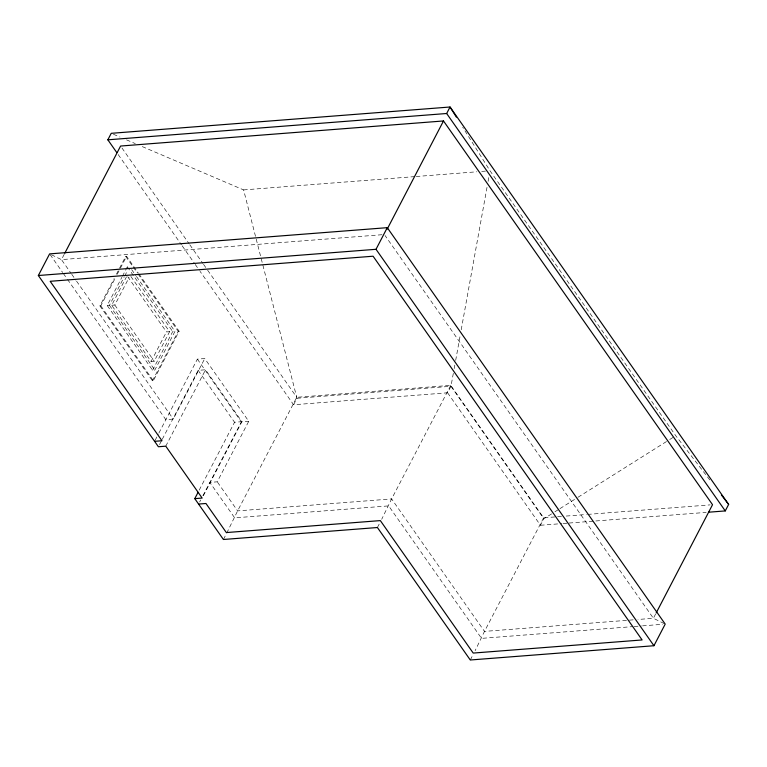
<?xml version="1.0" encoding="UTF-8"?>
<svg xmlns="http://www.w3.org/2000/svg" width="767" height="767" viewBox="0 0 767 767"><rect width="100%" height="100%" fill="white"/><g stroke="black" fill="none" stroke-linecap="round" stroke-linejoin="round"><path stroke-width="0.58" stroke-dasharray="3.83 2.88" d="M453.326 373.347L450.977 386.3L447.592 392.8L293.598 404.755L200.034 271.307M454.179 368.63L454.821 365.102M455.675 360.385L460.152 335.658M461.216 329.772L487.026 187.263M488.09 181.367L488.943 176.659M64.227 254.308L61.465 259.62L71.063 273.311M138.865 273.809L179.114 331.21L153.323 380.748L152.441 380.815L99.921 305.908L114.187 278.507M116.383 274.289L125.711 256.37L126.593 256.303L138.185 272.841M99.921 305.908L100.803 305.841L115.069 278.431M117.265 274.222L126.593 256.303M136.449 276.465L174.953 331.392L154.829 370.049L152.585 370.221L107.198 305.487L121.886 277.27M122.432 276.225L127.322 266.83L129.575 266.648M107.198 305.487L109.451 305.314L124.129 277.098M124.676 276.053L127.399 270.828M130.86 276.446L169.593 331.689L154.215 361.228L151.089 361.468L111.675 305.256L126.507 276.772M111.675 305.256L114.81 305.007L129.086 277.577M151.089 361.468L166.468 331.929L169.593 331.689M152.585 370.221L172.709 331.565L174.953 331.392M152.441 380.815L178.222 331.277L179.114 331.21M155.126 440.296L158.347 434.112M158.884 433.077L197.378 359.129L204.76 358.553L248.748 421.294L217.243 481.81L209.842 482.433L234.673 517.85L388.668 505.894L481.542 638.365L633.005 626.601M159.498 444.62L161.703 440.383M162.259 439.318L198.164 370.346L205.537 369.78L241.921 421.677L202.152 498.071M67.496 279.399L165.854 419.693L173.256 419.07L204.76 358.553M165.768 446.173L205.537 369.78M199.199 490.151L234.549 422.253L241.921 421.677M199.65 502.002L200.724 499.94M202.871 495.827L241.365 421.869L248.748 421.294M561.463 516.431L543.621 517.811L450.747 385.341L296.752 397.306L237.626 510.889L226.629 533.305M223.408 539.489L226.092 534.331M293.598 404.755L296.982 398.255L243.609 189.909L140.773 145.951M450.747 385.341L391.621 498.924L381.698 519.288M377.412 527.523L379.55 523.401M543.621 517.811L484.495 631.394L475.109 650.723M470.286 659.994L472.961 654.845M447.592 392.8L540.467 525.27L543.851 518.77L553.918 512.433M655.612 614.031L653.398 618.279L637.943 619.477M554.924 511.79L558.951 509.259M559.958 508.626L577.081 497.85M578.088 497.208L668.699 440.153M669.706 439.52L673.742 436.979M243.609 189.909L415.014 176.592M416.203 176.506L476.911 171.789M481.676 171.415L487.63 170.955M381.985 234.721L61.465 259.62L49.615 253.887L62.683 272.525M296.982 398.255L450.977 386.3L543.851 518.77M566.219 516.057L586.448 514.484M587.637 514.398L710.146 504.878M540.467 525.27L561.933 523.602M563.122 523.506L567.887 523.132M569.085 523.046L706.196 512.394M633.178 619.851L484.495 631.394L391.621 498.924L237.626 510.889L217.243 481.81M634.204 626.505L641.356 625.949M642.545 625.853L662.822 624.28M113.42 134.254L119.988 137.063M126.555 139.862L135.299 143.611M664.136 623.571L653.398 618.279L385.053 235.517M709.811 479.95L675.756 435.714L490.008 170.773L462.722 127.245M121.963 147.993L189.133 243.801M189.823 244.778L202.843 263.359M203.533 264.337L206.956 269.227M207.646 270.205L296.752 397.306M118.176 154.531L181.463 244.807M182.153 245.795L194.53 263.455M195.221 264.433L199.353 270.32M125.711 256.37L132.528 266.091M133.209 267.069L137.303 272.908M137.983 273.877L178.222 331.277M197.378 359.129L241.365 421.869M131.636 269.591L135.759 275.478M127.322 266.83L172.709 331.565M198.164 370.346L234.549 422.253M127.734 276.686L166.468 331.929M114.81 305.007L154.215 361.228M109.451 305.314L154.829 370.049M100.803 305.841L153.323 380.748M71.753 274.289L75.866 280.156M76.556 281.134L173.256 419.07M63.364 273.512L66.806 278.411"/><path stroke-width="1.15" d="M116.795 152.575L107.85 139.815L111.234 133.314L450.037 107.006L728.65 504.418L725.266 510.918L708.574 512.212M194.78 498.646L202.152 498.071L165.768 446.173L158.395 446.749L38.35 275.516L49.615 253.887L387.277 227.665L665.21 624.098L653.944 645.728L470.286 659.994L377.412 527.523L223.408 539.489L194.78 498.646L198.087 492.28M64.783 253.244L120.592 146.037L443.499 120.956L712.533 504.696L656.168 612.967M107.85 139.815L446.653 113.506L450.037 107.006L456.375 117.13M38.35 275.516L376.012 249.294L387.277 227.665M387.134 229.228L443.499 120.956M154.589 441.322L161.971 440.747L50.181 281.297L373.088 256.216L642.113 639.956L473.21 653.072L380.336 520.601L226.342 532.566L205.959 503.488L198.576 504.063M721.402 495.003L728.65 504.418M446.653 113.506L725.266 510.918M376.012 249.294L653.944 645.728"/></g></svg>
